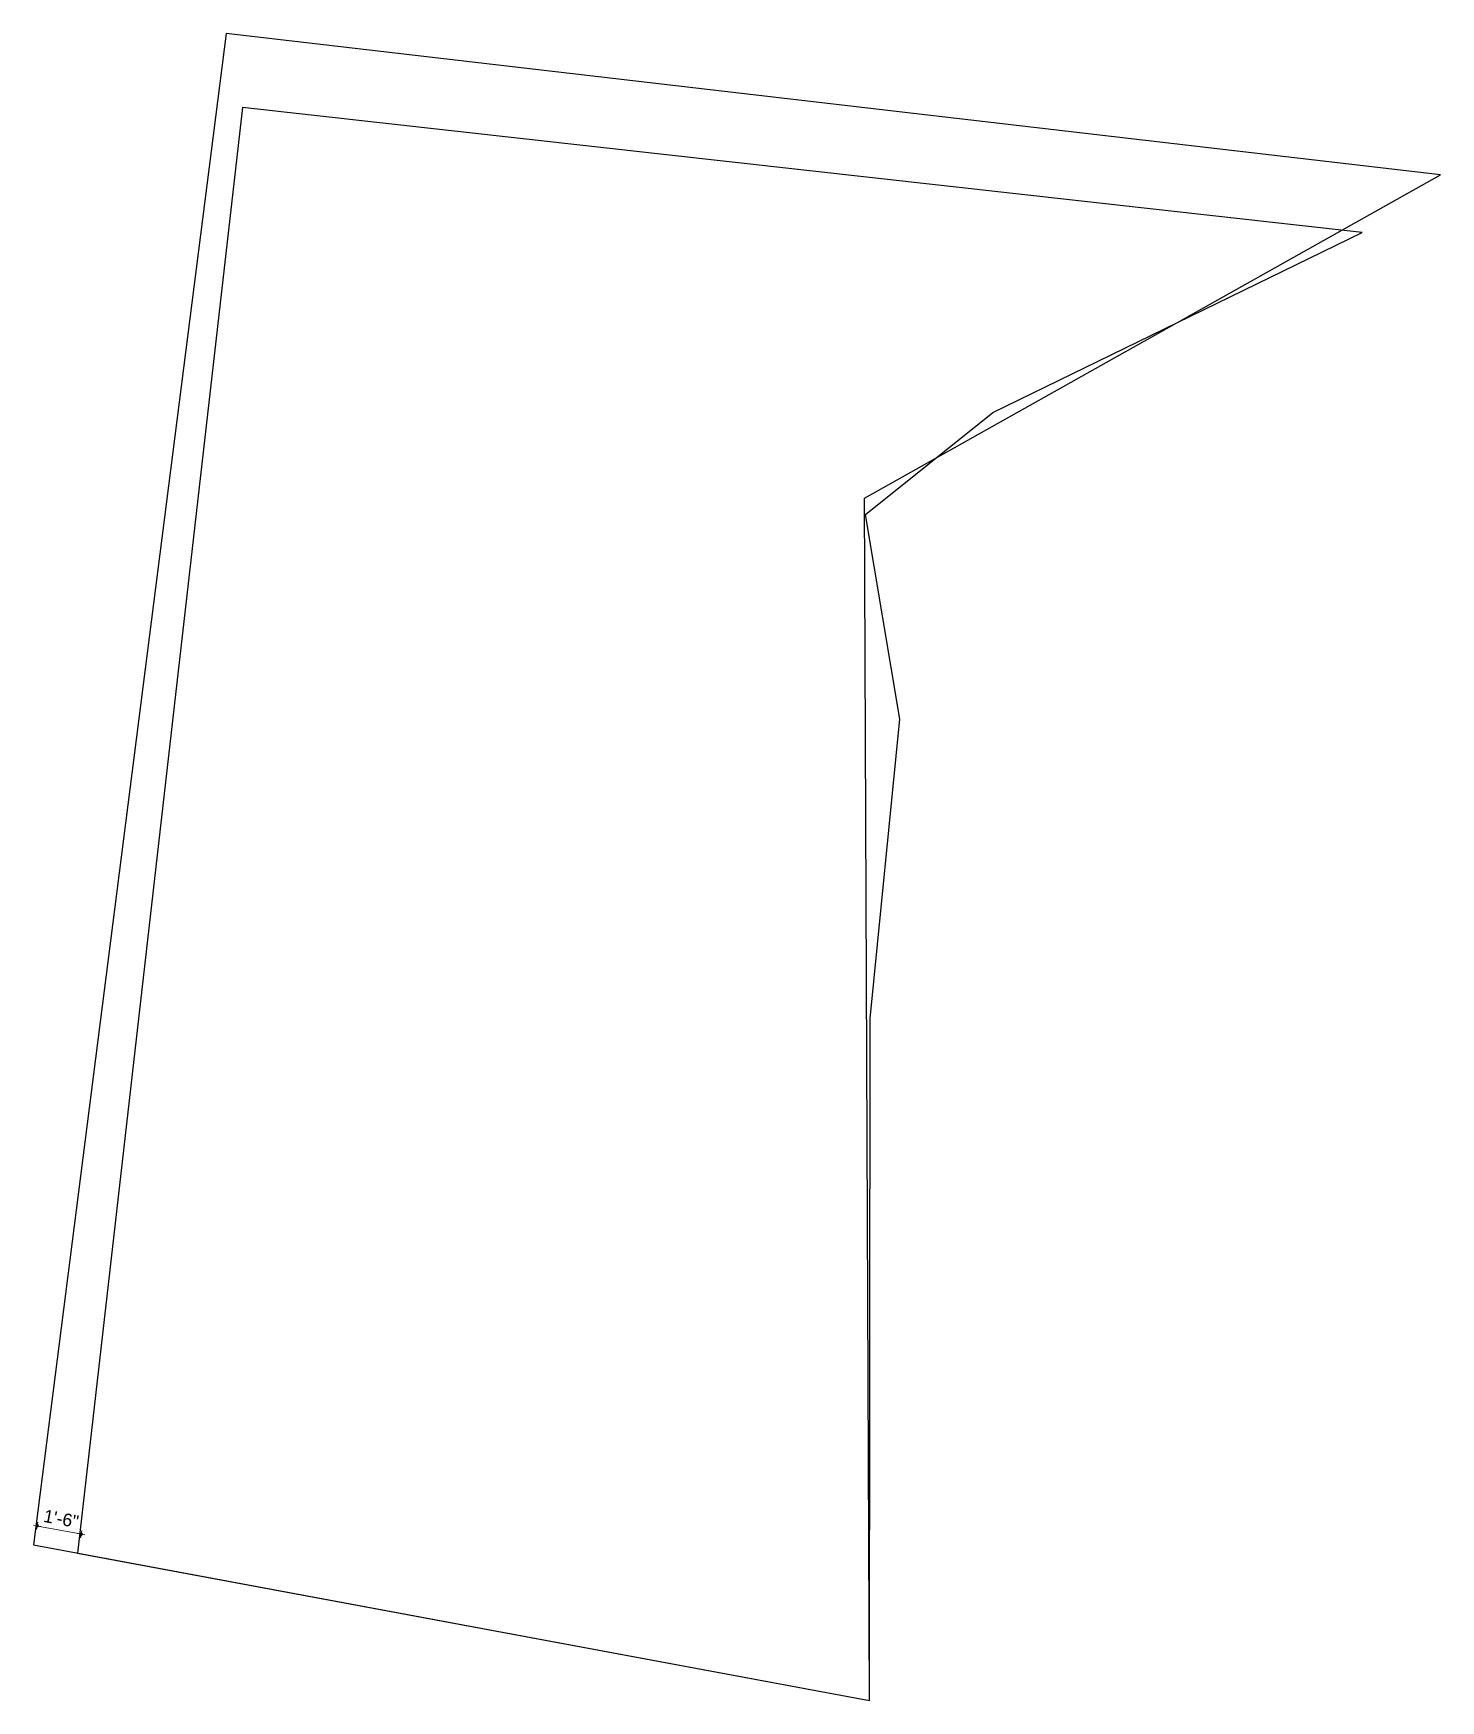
# Model space of a CAD drawing. Header units: inches. Extents: x 54699 to 80583, y -8431 to -3547.
# Drawn here: x 67885 to 68441, y -5254 to -4595 of the extents above; entities that cross this region are included whole.
import ezdxf

# ---------------------------------------------------------------- set-up
doc = ezdxf.new("R2010")
doc.units = ezdxf.units.IN
doc.header["$LTSCALE"] = 0.5
doc.header["$MEASUREMENT"] = 0
doc.header["$PDMODE"] = 66
doc.layers.add('hatch', color=9, linetype='Continuous', lineweight=0)
doc.layers.add('Toilet', color=7, linetype='Continuous', lineweight=25)
doc.styles.get("Standard").update_dxf_attribs({"font": 'arial.ttf'})
doc.dimstyles.new('S8', dxfattribs={"dimtxt": 5, "dimasz": 1, "dimexe": 6, "dimexo": 18, "dimgap": 1.9375, "dimtad": 1, "dimdec": 0, "dimzin": 3, "dimdsep": 46, "dimlunit": 4, "dimtxsty": 'Standard', "dimblk": 'dot 2', "dimcen": 12, "dimse1": 1, "dimse2": 1, "dimclrd": 1, "dimclre": 1, "dimclrt": 256, "dimadec": 0, "dimazin": 0, "dimtfac": 0.75, "dimtdec": 0, "dimtix": 1, "dimtmove": 1, "dimatfit": 3, "dimldrblk": 'DOT', "dimfxl": 1, "dimtolj": 1, "dimtzin": 0, "dimlwd": 9, "dimlwe": 9, "dimarcsym": 0})

# ---------------------------------------------------------------- blocks, each defined once
blk = doc.blocks.new('dot1')
at = {"layer": 'hatch'}
h = blk.add_hatch(color=256, dxfattribs=at)
edge = h.paths.add_edge_path()
edge.add_arc((0, 0), 1, 0, 360)
for p, q in [((3, 0), (-3, 0)), ((0, 3), (0, -3))]:
    blk.add_line(p, q, dxfattribs=at)
blk.add_circle((0, 0), 1, dxfattribs=at)
blk = doc.blocks.new('dot 2')
at = {"layer": 'hatch', "xscale": 0.5, "yscale": 0.5, "zscale": 0.5}
blk.add_blockref('dot1', (0, 0), dxfattribs=at)
blk = doc.blocks.new('*D742')
at = {"layer": 'Defpoints', "color": 0, "transparency": 16777216}
for p in [(67903.85, -5188.19), (67885.05, -5192.49), (67902.45, -5195.73)]:
    blk.add_point(p, dxfattribs=at)
at = {"layer": 'Toilet', "color": 1, "lineweight": 9, "transparency": 16777216}
blk.add_line((67887.44, -5185.14), (67902.87, -5188.01), dxfattribs=at)
for p, rotation in [((67886.45, -5184.95), 169.4528006292051), ((67903.85, -5188.19), 349.4528006292051)]:
    blk.add_blockref('dot 2', p, dxfattribs=dict(at, rotation=rotation))
at = {"layer": 'Toilet', "transparency": 16777216, "insert": (67895.97, -5182.16), "char_height": 5, "attachment_point": 5, "rotation": 349.4528}
blk.add_mtext('\\A1;1\'-6"', dxfattribs=at)
blk = doc.blocks.new('_Dot')
at = {"color": 0, "linetype": 'ByBlock', "lineweight": -2}
blk.add_line((-0.5, 0), (-1, 0), dxfattribs=at)
at = {"color": 0, "linetype": 'ByBlock', "const_width": 0.5}
blk.add_lwpolyline([(-0.25, 0, 1), (0.25, 0, 1)], format="xyb", close=True, dxfattribs=at)

msp = doc.modelspace()

# ---------------------------------------------------------------- linework, layer by layer
at = {"layer": 'Toilet', "color": 242, "true_color": 0xcd2027}
msp.add_lwpolyline([(68213.39, -4779), (68440.95, -4651.17), (67961.19, -4595.33), (67885.05, -5192.49), (68215.37, -5254)], close=True, dxfattribs=at)
at = {"layer": 'Toilet', "color": 114, "true_color": 0x139b48}
msp.add_lwpolyline([(68215.53, -4984.53), (68227.25, -4866.2), (68213.68, -4785.42), (68264.08, -4745.16), (68410, -4674.05), (67967.62, -4624.56), (67902.45, -5195.73), (68215.37, -5254)], close=True, dxfattribs=at)

# ---------------------------------------------------------------- dimensions: what is measured, and where the dimension line sits
at = {"layer": 'Toilet'}
dim = msp.add_aligned_dim(p1=(67885.05, -5192.49), p2=(67902.45, -5195.73), distance=7.67, dimstyle='S8', override={"dimfxl": 2, "dimfxlon": 1, "dimarcsym": 1}, dxfattribs=at)
dim.commit()
dim.dimension.update_dxf_attribs({"geometry": '*D742', "text_midpoint": (67895.97, -5182.16)})

doc.saveas('drawing.dxf')
